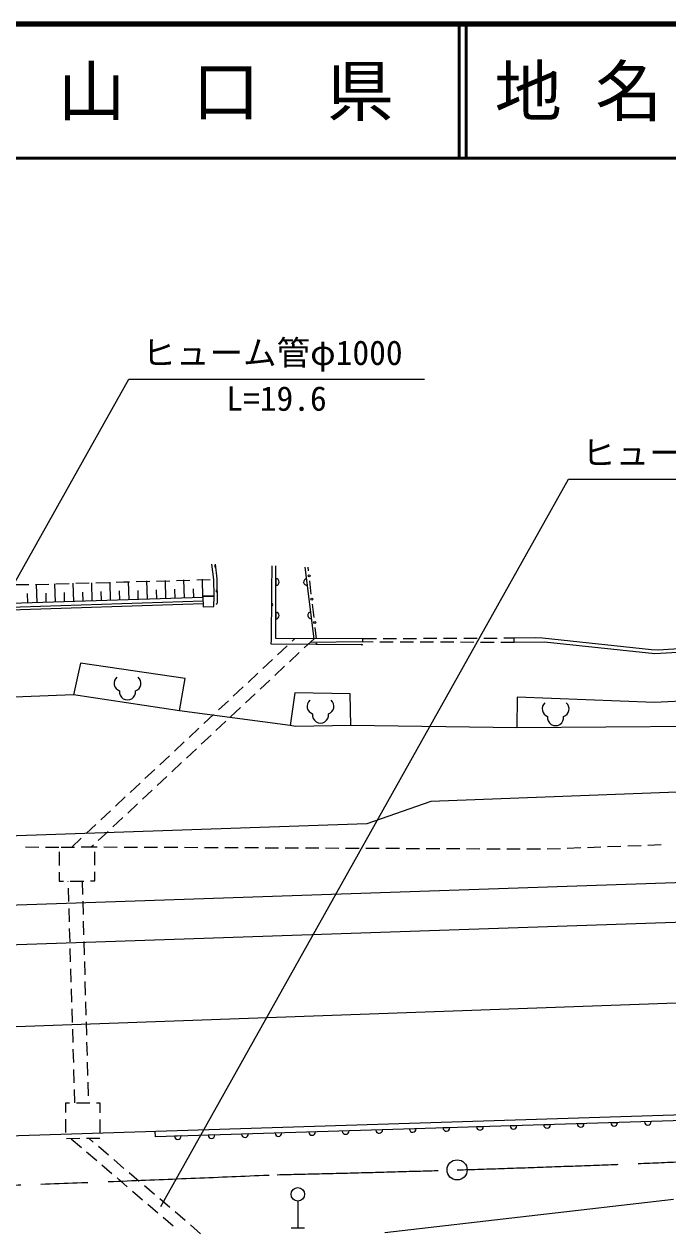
# Model space of a CAD drawing. Units: millimetres, scale not verified. Extents: x -36928797 to 680000, y 20000 to 219661428.
# Drawn here: x 335350 to 383279, y 290315 to 380000 of the extents above; entities that cross this region are included whole.
import ezdxf
from ezdxf.enums import TextEntityAlignment as Align

# ---------------------------------------------------------------- set-up
doc = ezdxf.new("R2010")
doc.units = ezdxf.units.MM
doc.header["$LTSCALE"] = 1000
doc.linetypes.add('CHAIN', pattern=[18.5, 12, -1.5, 3.5, -1.5])
for name, color, linetype, lineweight in [('M-BGD', 7, 'Continuous', 13), ('M-BMK', 2, 'CHAIN', 13), ('M-BMK-SRVR', 3, 'Continuous', 13), ('M-STR-HTXT', 7, 'Continuous', 13), ('M-TTL', 2, 'Continuous', 140), ('M-TTL-LINE', 7, 'Continuous', 50)]:
    doc.layers.add(name, color=color, linetype=linetype, lineweight=lineweight)
doc.layers.add('M-TTL-TXT', color=7, linetype='Continuous')
doc.styles.add('ＭＳ ゴシック', font='')
doc.styles.get('ＭＳ ゴシック').set_extended_font_data('MS Gothic')

# ---------------------------------------------------------------- blocks, each defined once
blk = doc.blocks.new('園庭')
at = {"color": 7, "linetype": 'Continuous', "lineweight": 13}
for centre, start, end in [((-0.4, 0.4), 131.41945, 251.14243), ((0.4, 0.4), 288.85757, 48.58055), ((0, -0.25), 172.14016, 7.85984)]:
    blk.add_arc(centre, 0.6, start, end, dxfattribs=at)
blk = doc.blocks.new('バス停')
at = {"color": 7, "linetype": 'Continuous', "lineweight": 13}
for p, q in [((0, 2), (0, 0)), ((-0.5, 0), (0.5, 0))]:
    blk.add_line(p, q, dxfattribs=at)
blk.add_circle((0, 2.5), 0.5, dxfattribs=at)

msp = doc.modelspace()

# ---------------------------------------------------------------- linework, layer by layer
at = {"layer": 'M-BGD'}
for p, q in [((349464, 338621), (349317, 339776)), ((349321, 339739), (349317, 339776)), ((349584, 339776), (349703, 338666)), ((353799, 337804), (353820, 339652)), ((354086, 337759), (354086, 339641)), ((356934, 334207), (356273, 339545)), ((356525, 339262), (356492, 339535)), ((334703, 338255), (335703, 338251)), ((336203, 338255), (337202, 338283)), ((336319, 336902), (336278, 338258)), ((337686, 336943), (337645, 338300)), ((337702, 338296), (338702, 338324)), ((339054, 336984), (339013, 338342)), ((339202, 338338), (340201, 338365)), ((340424, 337024), (340383, 338384)), ((340701, 338379), (341701, 338407)), ((341794, 337065), (341754, 338426)), ((342201, 338420), (342747, 338436)), ((342747, 338436), (343200, 338448)), ((343166, 337106), (343126, 338468)), ((343700, 338462), (344700, 338489)), ((344540, 337147), (344499, 338511)), ((345199, 338503), (346199, 338531)), ((345914, 337188), (345874, 338553)), ((346699, 338545), (347698, 338572)), ((347290, 337229), (347250, 338595)), ((348198, 338586), (349198, 338613)), ((348667, 337270), (348627, 338637)), ((349488, 337373), (349464, 338621)), ((349703, 338666), (349729, 336851)), ((354086, 338684), (354086, 338184)), ((356441, 338188), (356380, 338684)), ((356732, 337524), (356614, 338517)), ((348667, 337270), (333553, 336820)), ((335636, 336882), (335615, 337569)), ((337002, 336922), (336982, 337601)), ((338370, 336963), (338350, 337642)), ((339739, 337004), (339718, 337683)), ((341109, 337045), (341089, 337725)), ((342480, 337086), (342460, 337766)), ((343853, 337127), (343833, 337808)), ((345227, 337168), (345207, 337850)), ((346602, 337209), (346582, 337891)), ((347979, 337250), (347958, 337933)), ((348667, 337368), (349488, 337373)), ((349488, 337371), (348667, 337368)), ((348667, 337368), (348672, 336594)), ((349483, 336602), (349488, 337371)), ((353760, 334306), (353794, 337359)), ((353794, 337359), (353799, 337804)), ((354086, 337402), (354086, 337759)), ((354086, 334229), (354086, 337402)), ((348669, 337015), (333531, 336512)), ((348671, 336801), (333555, 336312)), ((348672, 336594), (349483, 336602)), ((356939, 335786), (356821, 336779)), ((354086, 336184), (354086, 335684)), ((356748, 335707), (356687, 336203)), ((357127, 334207), (357028, 335042)), ((353755, 333795), (353758, 334143)), ((360472, 333745), (353755, 333795)), ((353758, 334143), (353760, 334306)), ((356934, 334207), (354086, 334229)), ((354211, 333004), (354942, 333687)), ((355307, 334028), (355510, 334218)), ((356934, 334207), (356204, 333523)), ((360576, 333968), (356632, 333924)), ((360575, 334222), (356934, 334207)), ((360575, 334222), (361575, 334226)), ((360576, 333968), (360575, 334222)), ((361338, 333965), (360576, 333968)), ((362838, 333960), (361838, 333963)), ((362075, 334228), (363075, 334232)), ((364338, 333955), (363338, 333958)), ((363575, 334234), (364575, 334238)), ((365838, 333950), (364838, 333953)), ((365075, 334240), (366075, 334244)), ((367338, 333945), (366338, 333948)), ((366575, 334246), (367575, 334250)), ((368838, 333939), (367838, 333943)), ((368075, 334252), (369075, 334257)), ((370338, 333934), (369338, 333938)), ((369575, 334259), (370575, 334263)), ((371838, 333929), (370838, 333933)), ((371075, 334265), (371836, 334268)), ((371836, 334268), (373455, 334299)), ((371838, 333929), (371836, 334268)), ((374092, 333942), (371838, 333929)), ((373455, 334299), (373953, 334277)), ((373953, 334277), (382064, 333403)), ((382318, 333087), (374092, 333942)), ((382562, 333391), (391116, 333899)), ((355839, 333181), (355109, 332498)), ((382064, 333403), (382562, 333391)), ((391137, 333621), (382318, 333087)), ((339541, 332399), (339040, 330026)), ((347336, 331246), (339541, 332399)), ((353115, 331980), (353846, 332663)), ((354744, 332156), (354014, 331473)), ((346922, 328831), (347336, 331246)), ((352019, 330956), (352750, 331639)), ((353649, 331131), (352919, 330448)), ((350923, 329932), (351654, 330614)), ((352554, 330106), (351823, 329423)), ((355514, 330186), (355160, 327745)), ((359618, 330111), (355514, 330186)), ((359670, 327741), (359618, 330111)), ((339040, 330026), (323953, 329439)), ((346922, 328831), (339040, 330026)), ((349827, 328908), (350558, 329590)), ((372066, 329866), (372033, 327580)), ((382283, 329467), (372066, 329866)), ((388547, 329783), (382283, 329467)), ((355160, 327745), (346922, 328831)), ((348731, 327884), (349462, 328566)), ((351458, 329081), (350728, 328398)), ((347635, 326860), (348366, 327542)), ((350363, 328056), (349633, 327373)), ((355564, 327681), (355160, 327745)), ((359670, 327741), (355564, 327681)), ((372033, 327580), (359670, 327741)), ((388587, 327691), (372033, 327580)), ((346539, 325835), (347270, 326518)), ((349268, 327031), (348538, 326348)), ((348173, 326006), (347443, 325323)), ((345443, 324811), (346174, 325494)), ((347078, 324981), (346348, 324298)), ((344347, 323787), (345078, 324470)), ((345983, 323956), (345253, 323273)), ((343251, 322763), (343982, 323446)), ((344888, 322931), (344158, 322248)), ((342155, 321739), (342886, 322422)), ((365621, 322092), (360871, 320420)), ((385947, 322848), (365621, 322092)), ((341059, 320715), (341790, 321398)), ((343793, 321906), (343063, 321222)), ((360871, 320420), (278298, 317584)), ((339963, 319691), (340694, 320374)), ((342698, 320881), (341967, 320197)), ((338867, 318667), (339598, 319350)), ((341602, 319856), (340872, 319172)), ((336448, 318668), (335448, 318671)), ((337948, 318663), (336948, 318666)), ((339107, 318668), (338107, 318664)), ((340607, 318674), (339607, 318670)), ((340507, 318831), (340339, 318673)), ((340790, 318673), (340607, 318674)), ((342290, 318666), (341290, 318671)), ((343790, 318660), (342790, 318664)), ((345290, 318653), (344290, 318657)), ((346790, 318646), (345790, 318651)), ((348289, 318639), (347290, 318644)), ((349789, 318633), (348789, 318637)), ((351289, 318626), (350289, 318630)), ((352789, 318619), (351789, 318623)), ((354289, 318612), (353289, 318617)), ((355789, 318605), (354789, 318610)), ((357289, 318599), (356289, 318603)), ((358789, 318592), (357789, 318596)), ((360289, 318585), (359289, 318590)), ((361789, 318578), (360789, 318583)), ((363289, 318572), (362289, 318576)), ((364789, 318565), (363789, 318569)), ((366289, 318558), (365289, 318562)), ((367789, 318551), (366789, 318556)), ((369289, 318544), (368289, 318549)), ((370789, 318538), (369789, 318542)), ((372289, 318531), (371289, 318535)), ((373789, 318524), (372789, 318529)), ((375288, 318567), (374289, 318530)), ((376787, 318623), (375788, 318586)), ((378286, 318679), (377287, 318642)), ((379785, 318735), (378786, 318698)), ((381284, 318791), (380285, 318754)), ((382783, 318847), (381784, 318809)), ((337950, 318321), (337954, 317321)), ((340612, 317333), (340608, 318333)), ((402362, 316652), (241728, 311174)), ((337956, 316821), (337959, 316151)), ((340617, 316162), (340614, 316833)), ((337959, 316151), (338288, 316152)), ((338634, 316123), (338634, 316154)), ((338788, 316154), (339788, 316159)), ((339670, 316158), (339698, 315159)), ((340288, 316161), (340617, 316162)), ((338680, 314624), (338650, 315623)), ((338725, 313124), (338695, 314124)), ((339712, 314659), (339740, 313659)), ((402466, 313697), (242561, 308292)), ((339754, 313159), (339782, 312160)), ((338770, 311625), (338740, 312625)), ((339796, 311660), (339824, 310660)), ((338815, 310126), (338785, 311125)), ((338860, 308626), (338830, 309626)), ((339838, 310160), (339866, 309161)), ((339880, 308661), (339908, 307661)), ((338906, 307127), (338875, 308127)), ((398026, 307578), (278060, 303273)), ((339922, 307162), (339951, 306162)), ((338951, 305628), (338921, 306627)), ((338996, 304128), (338966, 305128)), ((339965, 305662), (339993, 304663)), ((340007, 304163), (340035, 303163)), ((339041, 302629), (339011, 303629)), ((340049, 302663), (340077, 301664)), ((339086, 301130), (339056, 302129)), ((339131, 299631), (339101, 300630)), ((340091, 301164), (340119, 300164)), ((338448, 299628), (338741, 299629)), ((338451, 298920), (338448, 299628)), ((339241, 299631), (340241, 299635)), ((340133, 299665), (340134, 299635)), ((340741, 299637), (340988, 299638)), ((340988, 299638), (340991, 298886)), ((386631, 298810), (330652, 297045)), ((398444, 298732), (345121, 297108)), ((338457, 297420), (338453, 298420)), ((340994, 298386), (340998, 297386)), ((367035, 297775), (366535, 297760)), ((369533, 297851), (369034, 297836)), ((372032, 297927), (371532, 297912)), ((374531, 298004), (374031, 297988)), ((377030, 298080), (376530, 298064)), ((379529, 298156), (379029, 298141)), ((382028, 298232), (381528, 298217)), ((339499, 296965), (338499, 296961)), ((338853, 296962), (339613, 296312)), ((340999, 296971), (339999, 296967)), ((340499, 296699), (340184, 296968)), ((345121, 297108), (345108, 297501)), ((347044, 297166), (346544, 297151)), ((349543, 297242), (349043, 297227)), ((352041, 297318), (351542, 297303)), ((354540, 297394), (354041, 297379)), ((357039, 297471), (356539, 297455)), ((359538, 297547), (359038, 297532)), ((362037, 297623), (361537, 297608)), ((364536, 297699), (364036, 297684)), ((339993, 295987), (340753, 295338)), ((341641, 295725), (340880, 296374)), ((342783, 294752), (342022, 295401)), ((341133, 295013), (341893, 294363)), ((343924, 293779), (343163, 294428)), ((342273, 294038), (343033, 293388)), ((345066, 292806), (344305, 293455)), ((343413, 293063), (344173, 292413)), ((346207, 291833), (345446, 292482)), ((383690, 292433), (362197, 289946)), ((344553, 292088), (345313, 291438)), ((347349, 290860), (346588, 291509)), ((345693, 291113), (346453, 290463)), ((348490, 289887), (347729, 290536))]:
    msp.add_line(p, q, dxfattribs=at)
for centre in [(356569, 338889), (356776, 337152), (356983, 335414)]:
    msp.add_circle(centre, 75, dxfattribs=at)
for centre, radius, start, end in [((349601, 339617), 75, 96.11543, 276.11543), ((349601, 339617), 37.5, 96.11543, 276.11543), ((354086, 338434), 250, 270.00644, 90.00644), ((356410, 338436), 250, 97.05629, 277.05533), ((349716, 337759), 75, 90.82377, 270.82564), ((349716, 337759), 37.5, 90.82547, 270.82395), ((349654, 336850), 75, 270.82471, 0.82471), ((353788, 336746), 75, 269.35837, 89.35837), ((353788, 336746), 37.5, 269.35758, 89.35915), ((354086, 335934), 250, 270.00644, 90.00644), ((356718, 335955), 250, 97.05581, 277.05581), ((357113, 333770), 75, 359.57133, 179.57169), ((357113, 333770), 37.5, 359.57041, 179.57262), ((360472, 333820), 75, 269.57151, 359.57151), ((366785, 297768), 250, 181.74509, 1.74509), ((369283, 297844), 250, 181.74509, 1.74509), ((371782, 297920), 250, 181.74509, 1.74509), ((374281, 297996), 250, 181.74509, 1.74509), ((376780, 298072), 250, 181.74509, 1.74509), ((379279, 298148), 250, 181.74509, 1.74509), ((381778, 298224), 250, 181.74517, 1.74501), ((346794, 297158), 250, 181.74509, 1.74509), ((349293, 297235), 250, 181.74509, 1.74509), ((351792, 297311), 250, 181.74509, 1.74509), ((354290, 297387), 250, 181.74517, 1.74501), ((356789, 297463), 250, 181.74509, 1.74509), ((359288, 297539), 250, 181.74517, 1.74501), ((361787, 297615), 250, 181.74509, 1.74509), ((364286, 297691), 250, 181.74509, 1.74509)]:
    msp.add_arc(centre, radius, start, end, dxfattribs=at)
at = {"layer": 'M-BMK'}
for centre, radius, start, end in [((320292, 1823940), 1530034, 271.77123, 273.88787), ((213423, 3593078), 3301799, 270.94068, 272.44334), ((320292, 1823940), 1530034, 271.26923, 271.77123)]:
    msp.add_arc(centre, radius, start, end, dxfattribs=at)
at = {"layer": 'M-BMK-SRVR'}
msp.add_circle((367584, 294637), 750, dxfattribs=at)
at = {"layer": 'M-STR-HTXT'}
for points in [[(312785, 299350), (343148, 353551), (365148, 353551)], [(345519, 291901), (375881, 346102), (397881, 346102)]]:
    msp.add_lwpolyline(points, dxfattribs=at)
at = {"layer": 'M-TTL'}
msp.add_line((680000, 380000), (40000, 380000), dxfattribs=at)
at = {"layer": 'M-TTL-LINE'}
for p, q in [((367750, 380000), (367750, 370000)), ((368250, 380000), (368250, 370000)), ((40000, 370000), (680000, 370000))]:
    msp.add_line(p, q, dxfattribs=at)

# ---------------------------------------------------------------- block references
at = {"layer": 'M-BGD', "xscale": 1000, "yscale": 1000, "rotation": 1e-05}
for name, p in [('園庭', (343053, 330496)), ('園庭', (357420, 328775)), ('園庭', (374920, 328583)), ('バス停', (355730, 290320))]:
    msp.add_blockref(name, p, dxfattribs=at)

# ---------------------------------------------------------------- texts
at = {"layer": 'M-STR-HTXT', "style": 'ＭＳ ゴシック'}
for s, p in [('ヒューム管φ1000', (344148, 354051)), ('L=19.6', (350398, 350640)), ('ヒューム管φ1000', (376881, 346602))]:
    msp.add_text(s, height=1833, dxfattribs=at).set_placement(p, align=Align.BOTTOM_LEFT)
at = {"layer": 'M-TTL-TXT', "style": 'ＭＳ ゴシック'}
msp.add_text('山\u3000口\u3000県', height=3666, dxfattribs=at).set_placement((350375, 375000), align=Align.MIDDLE_CENTER)
msp.add_text('地 名', height=3666, dxfattribs=at).set_placement((370380, 375000), align=Align.MIDDLE_LEFT)

doc.saveas('drawing.dxf')
